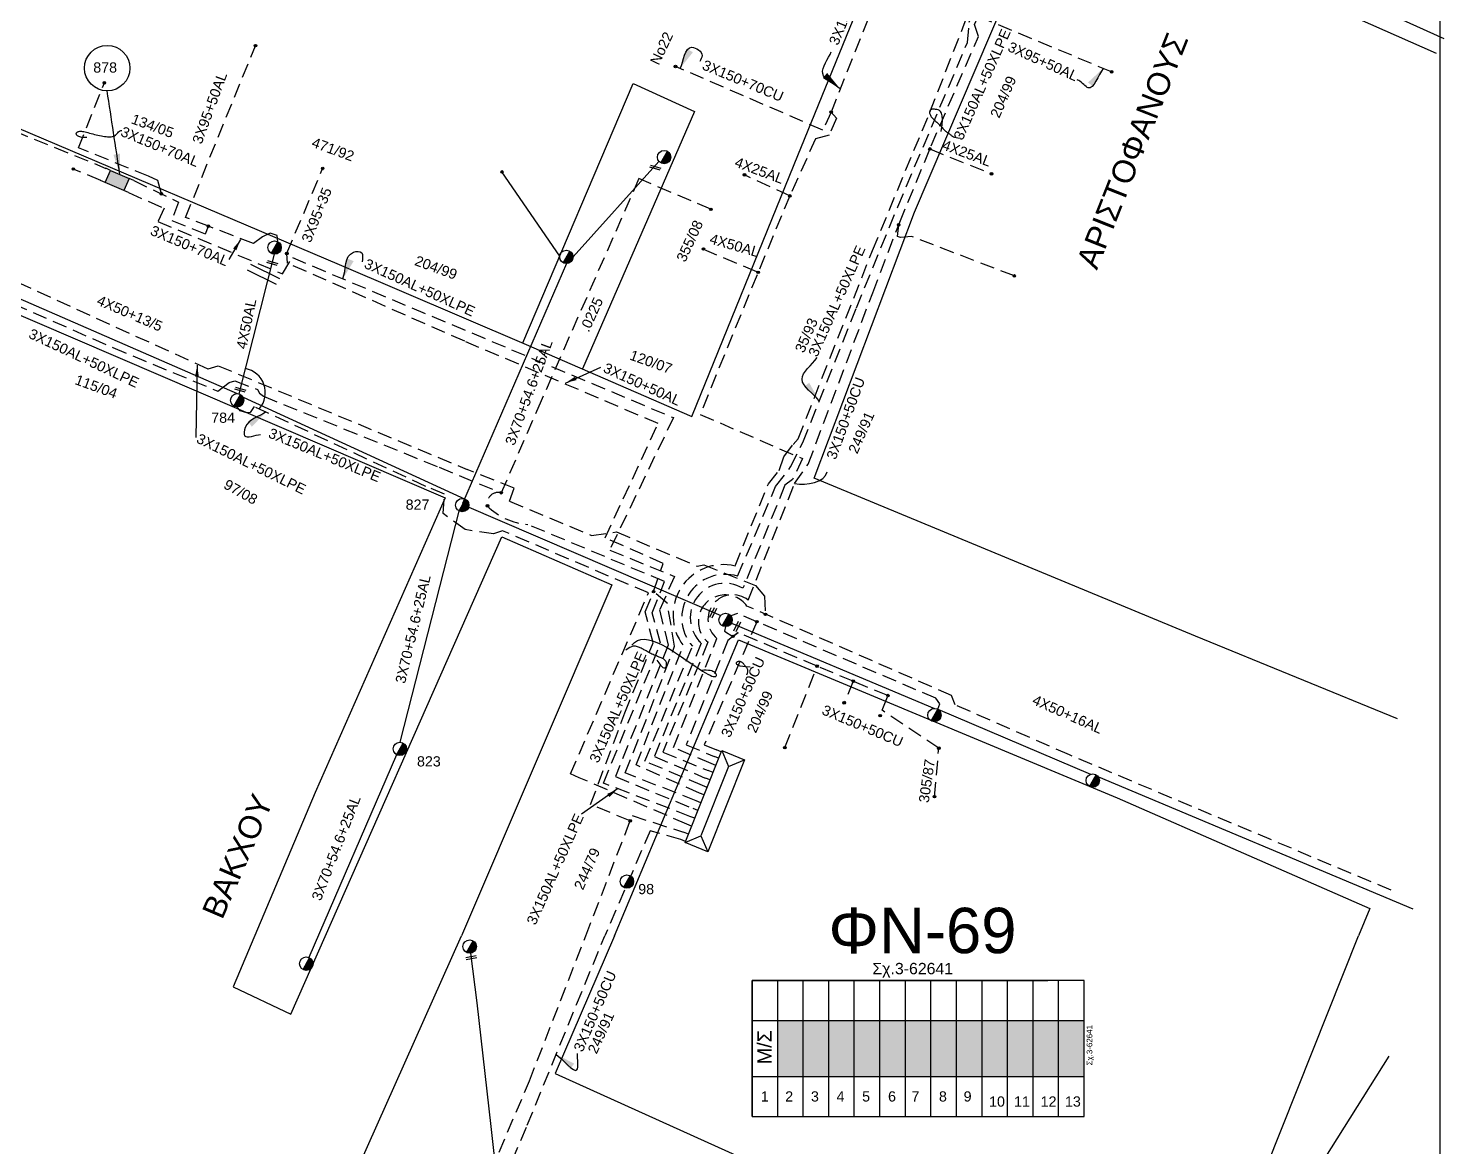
# Model space of a CAD drawing. Header units: millimetres. Extents: x 907 to 2022, y 699 to 1220.
# Drawn here: x 1777.2 to 1901.9, y 888.9 to 987.4 of the extents above; entities that cross this region are included whole.
import ezdxf
from ezdxf.enums import TextEntityAlignment as Align

# ---------------------------------------------------------------- set-up
doc = ezdxf.new("R2010")
doc.units = ezdxf.units.MM
doc.linetypes.add('DASHED', pattern=[19.05, 12.7, -6.35])
for name, color, linetype in [('Link Box 4 Διευθύνσεων', 7, 'Continuous'), ('Άγνωστα', 7, 'Continuous'), ('Ασφαλειοκιβώτια Χ.Τ 13 αναχωρήσεων', 7, 'Continuous'), ('Γέφυρες Εναέριου Δικτύου', 7, 'Continuous'), ('Γυμνά εναέρια ΧΤ (3Φ)   4x50AL', 7, 'Continuous'), ('Γυμνά εναέρια ΧΤ και ΦΟΠ (3Φ)   4x50+16AL', 7, 'Continuous'), ('Επιγραφές - Σχήματα', 7, 'Continuous'), ('Καλώδια ΧΤ   3x150+50AL', 7, 'DASHED'), ('Καλώδια ΧΤ   3x150+50CU', 7, 'DASHED'), ('Καλώδια ΧΤ   3x150+70AL', 7, 'DASHED'), ('Καλώδια ΧΤ   3x150AL+50XLPE', 7, 'DASHED'), ('Μηχανική τομή', 7, 'Continuous'), ('Στύλος ΦΜ', 7, 'Continuous'), ('Στύλος ΦΜ @ 1', 7, 'Continuous'), ('Συνδέσεις', 7, 'Continuous'), ('Συνεστραμμένα ΧΤ   3x70+54.6+25 AL', 7, 'SYN_LINE'), ('Συνεστραμμένα ΧΤ   4x120+25 AL', 7, 'SYN_LINE'), ('Τομή', 7, 'Continuous'), ('Υποσταθμός πόλεως', 7, 'Continuous'), ('Υπόβαθρο ΔΕΗ', 7, 'Continuous'), ('Υπόγεια καλώδια Παροχών ΧΤ   .0225', 7, 'DASHED'), ('Υπόγεια καλώδια Παροχών ΧΤ   4x25', 7, 'DASHED'), ('Υπόγεια καλώδια Παροχών ΧΤ   4x50AL', 7, 'DASHED')]:
    doc.layers.add(name, color=color, linetype=linetype)
doc.styles.get("Standard").update_dxf_attribs({"font": 'arial.ttf'})
doc.linetypes.add('SYN_LINE', pattern='A,0.5,-0.0001,["/\\/\\/\\/",Standard,S=0.1,R=0,X=0,Y=-0.05],-0.25', length=0.7501)
doc.dimstyles.new('ISO-25', dxfattribs={"dimtxt": 2.5, "dimasz": 2.5, "dimexe": 1.25, "dimexo": 0.625, "dimtad": 1, "dimtxsty": 'Standard', "dimcen": 2.5, "dimadec": 0, "dimazin": 0, "dimtfac": 1, "dimtmove": 0, "dimatfit": 3, "dimfxl": 1, "dimarcsym": 0})
doc.dimstyles.get("Standard").update_dxf_attribs({"dimtxt": 0.18, "dimasz": 0.18, "dimexe": 0.18, "dimexo": 0.0625, "dimgap": 0.09, "dimtad": 0, "dimtih": 1, "dimtoh": 1, "dimdec": 4, "dimzin": 0, "dimdsep": 46, "dimtxsty": 'Standard', "dimcen": 0.09, "dimadec": 0, "dimazin": 0, "dimtfac": 1, "dimtdec": 4, "dimtofl": 0, "dimtmove": 0, "dimatfit": 3, "dimfxl": 1, "dimtolj": 1, "dimtzin": 0, "dimarcsym": 0})

# ---------------------------------------------------------------- blocks, each defined once
blk = doc.blocks.new('ΥΠΑΡΧΩΝ ΤΣΙΜΕΝΤΕΝΙΟΣ ΣΤΥΛΟΣ')
at = {"layer": 'Στύλος ΦΜ'}
blk.add_hatch(color=256, dxfattribs=at).paths.add_polyline_path([(-1.29, -2.28, 0.574793), (2.62, 0, 0.268822), (1.3, 2.27)])
blk.add_line((-1.29, -2.28), (1.3, 2.27), dxfattribs=at)
blk.add_circle((0, 0), 2.62, dxfattribs=at)
at = {"layer": 'Στύλος ΦΜ', "flags": 4}
for tag, p in [('ΑΡΙΘΜΟΣ', (-4.68, 8.05)), ('ΤΥΠΟΣ', (-4.91, 3.03))]:
    blk.add_attdef(tag, p, '', height=4, dxfattribs=at)
blk = doc.blocks.new('ΜΗΧΑΝΙΚΗ ΤΟΜΗ')
at = {"layer": 'Μηχανική τομή', "ltscale": 40}
for p, q in [((-1.89, 0.78), (1.89, 0.78)), ((1.89, 0), (-1.89, 0))]:
    blk.add_line(p, q, dxfattribs=at)
blk = doc.blocks.new('LINK BOX 4 ΑΝΑΧΩΡΗΣΕΩΝ')
at = {"layer": 'Link Box 4 Διευθύνσεων', "ltscale": 40}
blk.add_hatch(color=256, dxfattribs=at).paths.add_polyline_path([(-3.54, 0), (-3.54, -4.67), (3.54, -4.67), (3.54, 0)])
for p, q in [((-3.54, 0), (-5.33, 0)), ((5.33, 0), (3.54, 0)), ((-3.54, -4.67), (-5.33, -4.67)), ((5.33, -4.67), (3.54, -4.67))]:
    blk.add_line(p, q, dxfattribs=at)
blk.add_lwpolyline([(-3.54, -4.67), (-3.54, 0), (3.54, 0), (3.54, -4.67)], close=True, dxfattribs=at)
blk = doc.blocks.new('ΥΠΟΣΤΑΘΜΟΣ ΠΟΛΕΩΣ 13 ΑΝΑΧΩΡΗΣΕΩΝ')
at = {"layer": 'Υποσταθμός πόλεως', "ltscale": 40}
for p, q in [((-11.12, -2.82), (-11.12, -4)), ((-9.53, -2.82), (-9.53, -4)), ((-7.77, -2.82), (-7.77, -4)), ((-5.99, -2.82), (-5.99, -4)), ((-4.14, -2.82), (-4.14, -4)), ((-2.3, -2.82), (-2.3, -4)), ((-0.43, -2.82), (-0.43, -4)), ((1.54, -2.82), (1.54, -4)), ((3.43, -2.82), (3.43, -4)), ((5.39, -2.82), (5.39, -4)), ((7.32, -2.82), (7.32, -4)), ((9.32, -2.82), (9.32, -4)), ((11.11, -2.82), (11.11, -4))]:
    blk.add_line(p, q, dxfattribs=at)
blk.add_lwpolyline([(-11.43, 2.82), (11.43, 2.82), (11.43, -2.82), (-11.43, -2.82)], close=True, dxfattribs=at)
for points in [[(-8.62, 0), (-11.43, 2.82)], [(-11.43, -2.82), (-8.62, 0)], [(-8.62, 0), (8.62, 0)], [(8.62, 0), (11.43, 2.82)], [(11.43, -2.82), (8.62, 0)]]:
    blk.add_lwpolyline(points, dxfattribs=at)
at = {"layer": 'Υποσταθμός πόλεως', "linetype": 'SYN_LINE', "ltscale": 40, "flags": 1}
for tag, p in [('ΜΕΤΑΣΧΗΜΑΤΙΣΜΟΣ', (12.22, 1.68)), ('ΙΣΧΥΣ', (12.2, -1.11)), ('ΑΡΙΘΜΟΣ', (12.32, -3.83))]:
    blk.add_attdef(tag, p, '', height=1.8, dxfattribs=at)
blk = doc.blocks.new('_ΣΥΝΔΕΣΗ')
at = {"layer": 'Συνδέσεις', "linetype": 'SYN_LINE', "ltscale": 40}
blk.add_hatch(color=256, dxfattribs=at).paths.add_polyline_path([(0.5, -0.01, 1), (-0.5, -0.01, 1)])
at = {"layer": 'Συνδέσεις'}
blk.add_circle((0, -0.01), 0.5, dxfattribs=at)
blk = doc.blocks.new('ΑΣΦΑΛΕΙΟΚΙΒΩΤΙΟ ΥΠΟΣΤΑΘΜΟΥ 13 ΑΝΑΧΩΡΗΣΕΩΝ')
at = {"layer": 'Ασφαλειοκιβώτια Χ.Τ 13 αναχωρήσεων', "ltscale": 40}
for p, q in [((-23.86, 58.34), (23.96, 58.34)), ((-9.78, 58.34), (-9.78, -58.66)), ((9.87, 58.34), (9.87, -58.66)), ((23.96, 58.34), (23.96, -45.89)), ((-23.86, 49.34), (23.96, 49.34)), ((-23.86, 40.34), (23.96, 40.34)), ((-23.86, 31.34), (23.96, 31.34)), ((-23.86, 22.34), (23.96, 22.34)), ((-23.86, 13.34), (23.96, 13.34)), ((-23.86, 4.34), (23.96, 4.34)), ((-23.86, -4.66), (23.96, -4.66)), ((-23.86, -13.66), (23.96, -13.66)), ((-23.86, -22.66), (23.96, -22.66)), ((-23.86, -31.66), (23.96, -31.66)), ((-23.86, -40.66), (23.96, -40.66)), ((-23.86, -49.66), (23.96, -49.66))]:
    blk.add_line(p, q, dxfattribs=at)
at = {"layer": 'Ασφαλειοκιβώτια Χ.Τ 13 αναχωρήσεων'}
blk.add_lwpolyline([(-23.86, -58.66), (23.96, -58.66), (23.96, 58.34), (-23.86, 58.34)], close=True, dxfattribs=at)
for s, p in [('1', (-18.64, 55.26)), ('2', (-18.64, 46.69)), ('3', (-18.64, 37.62)), ('4', (-18.64, 28.59)), ('5', (-18.64, 19.58)), ('6', (-18.64, 10.45)), ('7', (-18.64, 2.2)), ('8', (-18.64, -7.48)), ('9', (-18.64, -16.18)), ('10', (-20.44, -25.14)), ('11', (-20.44, -33.94)), ('12', (-20.44, -43.31)), ('13', (-20.44, -51.88))]:
    blk.add_text(s, height=3.6, rotation=270, dxfattribs=at).set_placement(p)
at = {"layer": 'Ασφαλειοκιβώτια Χ.Τ 13 αναχωρήσεων', "ltscale": 40}
for tag, height, p in [('ΟΝΟΜΑ', 5, (1.15, 62.43)), ('ΚΕΙΜΕΝΟ 1', 2, (17.15, 53.4)), ('ΚΕΙΜΕΝΟ 2', 2, (17.15, 44.69)), ('ΚΕΙΜΕΝΟ 3', 2, (16.99, 35.93)), ('ΚΕΙΜΕΝΟ 4', 2, (16.99, 26.95)), ('ΚΕΙΜΕΝΟ 5', 2, (16.99, 18.11)), ('ΚΕΙΜΕΝΟ 6', 2, (16.99, 9.19)), ('ΚΕΙΜΕΝΟ 7', 2, (16.99, 0.11)), ('ΚΕΙΜΕΝΟ 8', 2, (16.99, -8.61)), ('ΚΕΙΜΕΝΟ 9', 2, (16.99, -17.74)), ('ΚΕΙΜΕΝΟ 10', 2, (16.99, -26.96)), ('ΚΕΙΜΕΝΟ 11', 2, (16.99, -36.04)), ('ΚΕΙΜΕΝΟ 12', 2, (16.99, -44.96)), ('ΚΕΙΜΕΝΟ 13', 2, (16.99, -54.16)), ('ΣΧ', 2, (1.2, -60.52))]:
    blk.add_attdef(tag, text='', height=height, dxfattribs=at).set_placement(p, align=Align.MIDDLE_CENTER)
blk = doc.blocks.new('ΤΟΜΗ')
at = {"layer": 'Τομή', "ltscale": 40}
for p, q in [((-5.68, 0), (5.68, 0)), ((5.68, -2.33), (-5.68, -2.33))]:
    blk.add_line(p, q, dxfattribs=at)

msp = doc.modelspace()

# ---------------------------------------------------------------- hatches: boundary and pattern name
at = {"layer": 'Ασφαλειοκιβώτια Χ.Τ 13 αναχωρήσεων'}
for color, points in [(6, [(1843.258, 895.091), (1845.508, 895.091), (1845.508, 900.005), (1843.258, 900.005)]), (1, [(1845.508, 895.091), (1847.758, 895.091), (1847.758, 900.005), (1845.508, 900.005)]), (85, [(1847.758, 895.091), (1850.008, 895.091), (1850.008, 900.005), (1847.758, 900.005)]), (5, [(1850.008, 895.091), (1852.258, 895.091), (1852.258, 900.005), (1850.008, 900.005)]), (30, [(1852.258, 895.091), (1854.508, 895.091), (1854.508, 900.005), (1852.258, 900.005)]), (2, [(1854.508, 895.091), (1856.758, 895.091), (1856.758, 900.005), (1854.508, 900.005)]), (27, [(1856.758, 895.091), (1859.008, 895.091), (1859.008, 900.005), (1856.758, 900.005)]), (133, [(1859.008, 895.091), (1861.258, 895.091), (1861.258, 900.005), (1859.008, 900.005)]), (151, [(1861.258, 895.091), (1863.508, 895.091), (1863.508, 900.005), (1861.258, 900.005)]), (62, [(1863.508, 895.091), (1865.758, 895.091), (1865.758, 900.005), (1863.508, 900.005)]), (173, [(1865.758, 895.091), (1868.008, 895.091), (1868.008, 900.005), (1865.758, 900.005)]), (154, [(1867.975, 895.098), (1870.225, 895.098), (1870.225, 900.012), (1867.975, 900.012)])]:
    msp.add_hatch(color=color, dxfattribs=at).paths.add_polyline_path(points)

# ---------------------------------------------------------------- linework, layer by layer
at = {"layer": 'Άγνωστα', "color": 85, "linetype": 'DASHED', "ltscale": 0.1}
for points in [[(1793.212, 969.966), (1791.096, 970.783), (1797.256, 985.91)], [(1800.023, 967.595), (1800.021, 967.624), (1803.175, 975.094)], [(1807.745, 859.907), (1807.355, 860.594), (1812.575, 872.789), (1818.727, 888.424), (1821.391, 894.69), (1824.135, 901.762), (1826.352, 907.474), (1830.444, 918.069), (1834.974, 916.605)]]:
    msp.add_lwpolyline(points, dxfattribs=at)
at = {"layer": 'Άγνωστα', "color": 27, "linetype": 'DASHED', "ltscale": 0.1}
msp.add_lwpolyline([(1847.968, 980.062), (1847.229, 978.478), (1834.26, 984.08)], dxfattribs=at)
at = {"layer": 'Άγνωστα', "color": 6, "linetype": 'DASHED', "ltscale": 0.1}
msp.add_lwpolyline([(1864.105, 965.621), (1855.04, 969.109), (1854.079, 969.021), (1853.817, 969.109), (1853.918, 970.122)], dxfattribs=at)
at = {"layer": 'Άγνωστα', "color": 154}
for points in [[(1770.789, 966.108), (1795.645, 955.255)], [(1796.171, 954.93), (1815.74, 945.956)]]:
    msp.add_lwpolyline(points, dxfattribs=at)
at = {"layer": 'Γέφυρες Εναέριου Δικτύου'}
for points in [[(1857.656, 978.34), (1857.738, 978.93), (1857.764, 979.382), (1857.744, 979.717), (1857.687, 979.953), (1857.602, 980.109), (1857.498, 980.202), (1857.387, 980.253), (1857.276, 980.28), (1857.174, 980.299), (1857.082, 980.312), (1856.999, 980.319), (1856.926, 980.32), (1856.862, 980.314), (1856.806, 980.302), (1856.759, 980.282), (1856.72, 980.255), (1856.688, 980.221), (1856.664, 980.18), (1856.648, 980.133), (1856.64, 980.081), (1856.639, 980.025), (1856.645, 979.966), (1856.66, 979.904), (1856.682, 979.841), (1856.712, 979.777), (1856.748, 979.713), (1856.791, 979.649), (1856.839, 979.585), (1856.892, 979.522), (1856.949, 979.459), (1857.009, 979.398), (1857.072, 979.338), (1857.136, 979.28), (1857.202, 979.224), (1857.268, 979.168), (1857.334, 979.112), (1857.4, 979.055), (1857.464, 978.999), (1857.527, 978.94), (1857.587, 978.88), (1857.645, 978.818), (1857.7, 978.754), (1857.754, 978.69), (1857.807, 978.626), (1857.86, 978.563), (1857.914, 978.502), (1857.97, 978.444), (1858.027, 978.39), (1858.087, 978.341), (1858.149, 978.295), (1858.213, 978.252), (1858.275, 978.212), (1858.337, 978.172), (1858.397, 978.134), (1858.453, 978.095), (1858.505, 978.054), (1858.553, 978.012), (1858.603, 977.97), (1858.662, 977.928), (1858.738, 977.887), (1858.838, 977.851), (1858.969, 977.819), (1859.138, 977.793), (1859.353, 977.775)], [(1782.413, 977.821), (1782.245, 977.816), (1782.1, 977.819), (1781.974, 977.831), (1781.867, 977.85), (1781.777, 977.874), (1781.702, 977.902), (1781.639, 977.933), (1781.589, 977.966), (1781.548, 978), (1781.516, 978.033), (1781.494, 978.067), (1781.48, 978.101), (1781.474, 978.135), (1781.477, 978.168), (1781.487, 978.201), (1781.504, 978.233), (1781.529, 978.264), (1781.561, 978.293), (1781.601, 978.319), (1781.65, 978.342), (1781.707, 978.359), (1781.773, 978.371), (1781.849, 978.376), (1781.935, 978.373), (1782.032, 978.362), (1782.138, 978.343), (1782.253, 978.318), (1782.376, 978.288), (1782.505, 978.254), (1782.641, 978.217), (1782.783, 978.178), (1782.928, 978.139), (1783.077, 978.101), (1783.228, 978.064), (1783.38, 978.03), (1783.531, 977.997), (1783.68, 977.967), (1783.825, 977.941), (1783.966, 977.919), (1784.099, 977.901), (1784.225, 977.887), (1784.344, 977.88), (1784.455, 977.88), (1784.56, 977.888), (1784.658, 977.906), (1784.75, 977.934), (1784.836, 977.974), (1784.917, 978.027), (1784.992, 978.093), (1785.064, 978.166), (1785.133, 978.242), (1785.201, 978.314), (1785.268, 978.375), (1785.335, 978.421), (1785.404, 978.444), (1785.476, 978.439)], [(1832.605, 931.771), (1832.786, 931.523), (1832.935, 931.34), (1833.057, 931.213), (1833.154, 931.134), (1833.231, 931.094), (1833.291, 931.087), (1833.339, 931.103), (1833.378, 931.134), (1833.41, 931.174), (1833.437, 931.22), (1833.458, 931.271), (1833.472, 931.327), (1833.479, 931.385), (1833.478, 931.444), (1833.47, 931.504), (1833.453, 931.564), (1833.428, 931.622), (1833.394, 931.678), (1833.353, 931.731), (1833.305, 931.782), (1833.251, 931.83), (1833.191, 931.874), (1833.126, 931.916), (1833.057, 931.953), (1832.985, 931.986), (1832.909, 932.017), (1832.83, 932.046), (1832.747, 932.074), (1832.66, 932.104), (1832.57, 932.135), (1832.476, 932.17), (1832.379, 932.21), (1832.279, 932.255), (1832.176, 932.305), (1832.072, 932.358), (1831.967, 932.414), (1831.864, 932.471), (1831.762, 932.528), (1831.663, 932.583), (1831.569, 932.637), (1831.48, 932.687), (1831.395, 932.733), (1831.313, 932.777), (1831.232, 932.818), (1831.153, 932.855), (1831.074, 932.89), (1830.993, 932.923), (1830.91, 932.954), (1830.823, 932.981), (1830.73, 933.001), (1830.628, 933.007), (1830.514, 932.994), (1830.387, 932.956), (1830.242, 932.888), (1830.078, 932.783), (1829.892, 932.637)], [(1830.42, 933.088), (1830.659, 933.33), (1830.924, 933.494), (1831.215, 933.586), (1831.53, 933.61), (1831.868, 933.573), (1832.231, 933.479), (1832.616, 933.333), (1833.023, 933.142), (1833.45, 932.91), (1833.891, 932.648), (1834.336, 932.365), (1834.778, 932.072), (1835.208, 931.778), (1835.617, 931.495), (1835.998, 931.232), (1836.342, 930.999), (1836.642, 930.805), (1836.901, 930.648), (1837.12, 930.526), (1837.304, 930.435), (1837.456, 930.372), (1837.578, 930.334), (1837.675, 930.318), (1837.748, 930.322), (1837.802, 930.341), (1837.838, 930.373), (1837.856, 930.416), (1837.857, 930.467), (1837.842, 930.522), (1837.812, 930.58), (1837.768, 930.638), (1837.711, 930.692), (1837.64, 930.74), (1837.554, 930.783), (1837.447, 930.818), (1837.317, 930.845), (1837.16, 930.865), (1836.972, 930.875), (1836.748, 930.876), (1836.486, 930.867)]]:
    msp.add_lwpolyline(points, dxfattribs=at)
at = {"layer": 'Γυμνά εναέρια ΧΤ (3Φ)   4x50AL', "color": 154, "ltscale": 0.1}
msp.add_lwpolyline([(1795.832, 955.224), (1798.944, 967.536)], dxfattribs=at)
at = {"layer": 'Γυμνά εναέρια ΧΤ και ΦΟΠ (3Φ)   4x50+16AL', "color": 30, "ltscale": 0.1}
msp.add_lwpolyline([(1815.641, 945.419), (1838.241, 935.712)], dxfattribs=at)
at = {"layer": 'Γυμνά εναέρια ΧΤ και ΦΟΠ (3Φ)   4x50+16AL', "color": 62, "ltscale": 0.1}
for points in [[(1839.19, 935.029), (1857.069, 927.518)], [(1857.362, 927.44), (1870.8, 921.708)], [(1871.509, 921.477), (1899.22, 909.857)]]:
    msp.add_lwpolyline(points, dxfattribs=at)
at = {"layer": 'Επιγραφές - Σχήματα'}
msp.add_lwpolyline([(918.43, 1208.801), (1901.6, 1208.801), (1901.6, 707.265), (918.43, 707.265)], close=True, dxfattribs=at)
at = {"layer": 'Επιγραφές - Σχήματα', "color": 151, "linetype": 'DASHED', "ltscale": 0.1}
msp.add_lwpolyline([(1872.675, 983.607), (1861.567, 988.208), (1862.73, 990.828), (1863.554, 993.095), (1865.315, 997.38), (1867.024, 1001.45), (1867.042, 1001.82)], dxfattribs=at)
at = {"layer": 'Επιγραφές - Σχήματα'}
for points in [[(1844.746, 947.32), (1845.168, 947.278), (1845.614, 947.278), (1846.064, 947.324), (1846.498, 947.419), (1846.892, 947.565), (1847.227, 947.768), (1847.48, 948.03), (1847.631, 948.354)], [(1840.839, 931.162), (1840.468, 931.18), (1840.181, 931.209), (1839.967, 931.247), (1839.815, 931.293), (1839.715, 931.342), (1839.656, 931.393), (1839.628, 931.444), (1839.622, 931.491), (1839.627, 931.533), (1839.641, 931.57), (1839.663, 931.602), (1839.691, 931.628), (1839.725, 931.649), (1839.762, 931.664), (1839.802, 931.674), (1839.844, 931.679), (1839.885, 931.679), (1839.927, 931.673), (1839.968, 931.663), (1840.009, 931.647), (1840.049, 931.627), (1840.089, 931.601), (1840.129, 931.571), (1840.167, 931.536), (1840.205, 931.496), (1840.242, 931.452), (1840.279, 931.405), (1840.316, 931.356), (1840.353, 931.306), (1840.391, 931.255), (1840.429, 931.205), (1840.469, 931.156), (1840.509, 931.109), (1840.547, 931.059), (1840.579, 931.002), (1840.602, 930.933), (1840.612, 930.846), (1840.605, 930.739), (1840.578, 930.604), (1840.526, 930.439)]]:
    msp.add_lwpolyline(points, dxfattribs=at)
at = {"layer": 'Επιγραφές - Σχήματα', "linetype": 'Continuous'}
msp.add_circle((1784.196, 983.933), 2, dxfattribs=at)
msp.add_arc((1795.967, 955.343), 2.161, 319.83937, 79.11162, dxfattribs=at)
at = {"layer": 'Καλώδια ΧΤ   3x150+50AL', "color": 173, "ltscale": 0.1}
for points in [[(1740.847, 996.203), (1739.782, 993.72), (1760.14, 984.888), (1784.088, 975.105)], [(1783.621, 974.036), (1781.212, 975.042)]]:
    msp.add_lwpolyline(points, dxfattribs=at)
at = {"layer": 'Καλώδια ΧΤ   3x150+50AL', "color": 2, "ltscale": 0.1}
for points in [[(1744.351, 956.167), (1751.457, 952.08), (1762.087, 971.007), (1772.833, 966.648), (1793.077, 957.428), (1793.981, 957.71), (1815.901, 948.571)], [(1819.641, 945.775), (1820.039, 946.918), (1815.901, 948.571)], [(1819.641, 945.775), (1826.866, 942.745), (1829.055, 943.064), (1836.174, 940.047), (1836.739, 940.178), (1841.301, 938.355), (1842.083, 937.394), (1842.174, 935.8)]]:
    msp.add_lwpolyline(points, dxfattribs=at)
at = {"layer": 'Καλώδια ΧΤ   3x150+50AL', "color": 85, "ltscale": 0.1}
msp.add_lwpolyline([(1836.079, 919.364), (1829.83, 921.839), (1832.614, 928.908), (1834.18, 932.987), (1833.537, 936.788), (1832.326, 937.808), (1833.164, 940.299), (1828.063, 942.537), (1832.721, 952.621), (1815.69, 959.863), (1800.086, 966.742), (1800.023, 967.595)], dxfattribs=at)
at = {"layer": 'Καλώδια ΧΤ   3x150+50CU', "color": 6, "ltscale": 0.1}
for points in [[(1840.652, 937.059), (1844.746, 947.32), (1845.953, 949.051), (1851.626, 964.135), (1854.005, 970.348), (1856.779, 977.084), (1860.939, 986.724), (1860.61, 987.779), (1864.44, 996.692), (1866.219, 1001.407), (1865.34, 1002.331), (1865.079, 1003.014), (1865.525, 1003.902), (1855.907, 1008.631)], [(1837.399, 922.663), (1834.093, 924.071), (1837.902, 933.68)]]:
    msp.add_lwpolyline(points, dxfattribs=at)
at = {"layer": 'Καλώδια ΧΤ   3x150+50CU', "color": 62, "ltscale": 0.1}
for points in [[(1841.426, 935.153), (1836.789, 924.31), (1837.876, 923.853)], [(1857.362, 927.44), (1857.534, 927.912), (1857.194, 928.41), (1839.725, 935.881), (1839.139, 935.669)]]:
    msp.add_lwpolyline(points, dxfattribs=at)
at = {"layer": 'Καλώδια ΧΤ   3x150+50CU', "color": 30, "ltscale": 0.1}
for points in [[(1839.318, 933.863), (1839.764, 934.206), (1838.872, 933.513), (1835.201, 924.312), (1837.65, 923.29)], [(1838.672, 934.722), (1838.578, 934.313), (1839.318, 933.86)], [(1857.07, 919.739), (1857.45, 924.009), (1852.473, 927.351), (1852.974, 928.647), (1849.917, 929.905), (1846.729, 931.241), (1839.764, 934.206)], [(1843.89, 924.058), (1846.729, 931.241)], [(1849.92, 929.914), (1849.118, 927.998)]]:
    msp.add_lwpolyline(points, dxfattribs=at)
at = {"layer": 'Καλώδια ΧΤ   3x150+50CU', "color": 1, "ltscale": 0.1}
for points in [[(1834.72, 915.971), (1832.029, 916.742), (1828.036, 907.474)], [(1819.145, 885.943), (1821.199, 890.794), (1825.542, 901.433), (1828.036, 907.474)]]:
    msp.add_lwpolyline(points, dxfattribs=at)
at = {"layer": 'Καλώδια ΧΤ   3x150+50CU', "color": 6, "ltscale": 0.1}
msp.add_arc((1839.295, 935.354), 2.178, 51.4903, 230.22388, dxfattribs=at)
at = {"layer": 'Καλώδια ΧΤ   3x150+70AL', "color": 27, "ltscale": 0.1}
msp.add_lwpolyline([(1858.67, 1005.859), (1858.753, 1005.07), (1857.956, 1004.655), (1856.843, 1002.461), (1847.968, 980.062)], dxfattribs=at)
at = {"layer": 'Καλώδια ΧΤ   3x150+70AL', "color": 85, "ltscale": 0.1}
for points in [[(1788.967, 972.859), (1788.671, 974.026), (1787.847, 974.409), (1781.676, 976.915), (1783.945, 982.638)], [(1786.53, 974.04), (1790.463, 972.134), (1789.878, 970.505), (1792.846, 969.336), (1793.107, 970.006)], [(1799.237, 968.636), (1799.167, 969.19), (1798.553, 969.403), (1797.886, 969.083), (1797.085, 968.47), (1793.108, 970.009)]]:
    msp.add_lwpolyline(points, dxfattribs=at)
at = {"layer": 'Καλώδια ΧΤ   3x150AL+50XLPE', "color": 133, "ltscale": 0.1}
for points in [[(1839.732, 939.166), (1843.075, 947.058), (1844.4, 948.798), (1845.46, 950.954), (1850.196, 962.811), (1853.835, 971.717), (1859.975, 986.193), (1860.13, 987.982), (1863.578, 996.582), (1865.358, 1000.978)], [(1836.623, 920.724), (1831.57, 922.864), (1835.745, 933)]]:
    msp.add_lwpolyline(points, dxfattribs=at)
at = {"layer": 'Καλώδια ΧΤ   3x150AL+50XLPE', "color": 151, "ltscale": 0.1}
for points in [[(1839.501, 940.065), (1842.441, 947.306), (1843.389, 948.479), (1843.795, 949.697), (1844.608, 950.78), (1845.06, 951.276), (1851.613, 967.865), (1856.674, 980.069), (1861.104, 991.46), (1862.73, 990.828)], [(1836.358, 920.061), (1830.783, 922.532), (1834.94, 933.059)]]:
    msp.add_lwpolyline(points, dxfattribs=at)
at = {"layer": 'Καλώδια ΧΤ   3x150AL+50XLPE', "color": 27, "ltscale": 0.1}
for points in [[(1847.968, 980.062), (1848.427, 979.54), (1847.793, 978.027), (1846.596, 977.71), (1844.327, 972.669), (1841.443, 965.722), (1836.431, 953.423), (1845.455, 949.527), (1844.56, 947.675), (1843.891, 947.174), (1840.19, 938.098)], [(1836.526, 933.277), (1832.396, 923.289), (1836.885, 921.378)]]:
    msp.add_lwpolyline(points, dxfattribs=at)
at = {"layer": 'Καλώδια ΧΤ   3x150AL+50XLPE', "color": 5, "ltscale": 0.1}
for points in [[(1837.376, 971.494), (1831.038, 974.198), (1822.426, 954.628), (1818.906, 946.52), (1818.879, 946.514)], [(1770.741, 965.877), (1771.005, 965.268), (1771.57, 964.921), (1772.439, 964.704), (1784.699, 959.314), (1793.938, 955.472), (1794.943, 956.232), (1795.442, 956.368), (1797.44, 955.624), (1797.622, 955.289), (1797.957, 955.016), (1813.441, 948.769), (1818.885, 946.512)], [(1835.533, 918), (1827.907, 920.935), (1832.938, 933.254), (1832.197, 935.93), (1833.292, 938.695), (1821.243, 943.722)]]:
    msp.add_lwpolyline(points, dxfattribs=at)
at = {"layer": 'Καλώδια ΧΤ   3x150AL+50XLPE', "color": 173, "ltscale": 0.1}
msp.add_lwpolyline([(1786.063, 972.971), (1789.209, 971.591), (1788.67, 970.416), (1799.627, 965.82), (1800.505, 967.24), (1834.071, 953.137), (1828.463, 941.46), (1834.158, 939.152), (1832.855, 936.188), (1833.603, 933.096), (1828.976, 921.503), (1835.81, 918.694)], dxfattribs=at)
at = {"layer": 'Καλώδια ΧΤ   3x150AL+50XLPE', "color": 154, "ltscale": 0.1}
for points in [[(1819.007, 943.17), (1818.234, 942.888), (1815.722, 943.271), (1813.777, 944.684), (1813.901, 946.409), (1812.253, 947.078), (1797.139, 954.114), (1796.795, 953.599), (1796.486, 953.565), (1795.902, 953.737), (1795.645, 954.077)], [(1831.874, 937.689), (1819.007, 943.17)], [(1835.258, 917.315), (1825.783, 921.41), (1825.011, 921.744), (1831.874, 937.689)]]:
    msp.add_lwpolyline(points, dxfattribs=at)
at = {"layer": 'Καλώδια ΧΤ   3x150AL+50XLPE', "color": 85, "ltscale": 0.1}
msp.add_lwpolyline([(1830.271, 917.601), (1826.78, 919.063), (1829.799, 927.132), (1832.277, 933.284), (1831.597, 936.022), (1832.326, 937.808)], dxfattribs=at)
at = {"layer": 'Καλώδια ΧΤ   3x150AL+50XLPE', "color": 2, "ltscale": 0.1}
for points in [[(1897.288, 911.497), (1868.953, 923.416), (1858.878, 927.832), (1858.583, 928.652), (1840.55, 936.53)], [(1837.12, 933.343), (1833.142, 923.659), (1837.147, 922.032)]]:
    msp.add_lwpolyline(points, dxfattribs=at)
at = {"layer": 'Καλώδια ΧΤ   3x150AL+50XLPE', "color": 5, "ltscale": 0.1}
for centre, radius, start, end in [((1818.635, 945.586), 0.96, 75.23942, 193.54997), ((1821.664, 949.347), 5.641, 224.98906, 265.71576)]:
    msp.add_arc(centre, radius, start, end, dxfattribs=at)
at = {"layer": 'Καλώδια ΧΤ   3x150AL+50XLPE', "color": 151, "ltscale": 0.1}
msp.add_arc((1838.483, 935.74), 4.443, 76.75432, 217.11727, dxfattribs=at)
at = {"layer": 'Καλώδια ΧΤ   3x150AL+50XLPE', "color": 133, "ltscale": 0.1}
msp.add_arc((1838.629, 935.507), 3.821, 73.21983, 220.99988, dxfattribs=at)
at = {"layer": 'Καλώδια ΧΤ   3x150AL+50XLPE', "color": 27, "ltscale": 0.1}
msp.add_arc((1838.605, 935.5), 3.044, 58.60546, 226.91915, dxfattribs=at)
at = {"layer": 'Καλώδια ΧΤ   3x150AL+50XLPE', "color": 2, "ltscale": 0.1}
msp.add_arc((1838.631, 935.156), 2.36, 35.60481, 230.20263, dxfattribs=at)
at = {"layer": 'Συνεστραμμένα ΧΤ   3x70+54.6+25 AL', "color": 2, "ltscale": 10}
msp.add_lwpolyline([(1867.312, 1002.203), (1901.926, 986.556)], dxfattribs=at)
at = {"layer": 'Συνεστραμμένα ΧΤ   3x70+54.6+25 AL', "color": 30, "ltscale": 10}
for points in [[(1832.801, 975.716), (1825.235, 967.304)], [(1824.059, 967.358), (1818.973, 974.785)], [(1824.646, 966.715), (1815.504, 945.566), (1815.504, 945.566), (1815.504, 945.566), (1815.504, 945.566)], [(1815.215, 945.025), (1815.215, 945.025), (1809.977, 924.535)], [(1809.686, 923.434), (1801.972, 905.563)]]:
    msp.add_lwpolyline(points, dxfattribs=at)
at = {"layer": 'Συνεστραμμένα ΧΤ   3x70+54.6+25 AL', "color": 1, "ltscale": 10}
msp.add_lwpolyline([(1816.205, 905.952), (1816.766, 901.587), (1817.989, 890.663), (1818.509, 885.911)], dxfattribs=at)
at = {"layer": 'Συνεστραμμένα ΧΤ   4x120+25 AL', "color": 133, "ltscale": 10}
msp.add_lwpolyline([(1897.091, 896.883), (1882.987, 874.454)], dxfattribs=at)
at = {"layer": 'Υπόβαθρο ΔΕΗ'}
for points in [[(1754.738, 1011.569), (1748.785, 997.161), (1746.564, 991.52), (1775.057, 979.211), (1804.632, 966.627), (1820.901, 959.677), (1835.689, 953.247), (1844.713, 975.446), (1856.971, 1005.568), (1844.599, 1011.569)], [(1897.855, 926.589), (1880.06, 933.88), (1846.483, 947.813), (1855.32, 971.235), (1863.401, 990.24), (1867.544, 1000.16), (1901.267, 985.252)], [(1820.807, 959.718), (1830.541, 982.585), (1835.926, 980.109), (1826.064, 957.432)], [(1734.882, 907.474), (1770.68, 964.651), (1813.969, 946.072), (1802.509, 920.096), (1795.301, 902.97)], [(1800.379, 900.57), (1818.954, 942.633), (1828.653, 938.416), (1815.414, 907.474)], [(1828.889, 907.474), (1839.814, 933.573), (1873.152, 919.639), (1895.42, 909.88), (1894.408, 907.474)], [(1795.301, 902.97), (1800.379, 900.57)]]:
    msp.add_lwpolyline(points, dxfattribs=at)
at = {"layer": 'Υπόβαθρο ΔΕΗ', "ltscale": 0.1}
for points in [[(1734.882, 907.474), (1730.281, 899.884), (1797.14, 866.52), (1815.414, 907.474)], [(1828.894, 907.487), (1823.661, 895.355), (1879.532, 870.083), (1894.408, 907.474)]]:
    msp.add_lwpolyline(points, dxfattribs=at)
at = {"layer": 'Υπόγεια καλώδια Παροχών ΧΤ   4x25', "color": 6, "ltscale": 0.1}
msp.add_lwpolyline([(1856.667, 976.811), (1862.087, 974.622)], dxfattribs=at)
at = {"layer": 'Υπόγεια καλώδια Παροχών ΧΤ   4x25', "color": 27, "ltscale": 0.1}
msp.add_lwpolyline([(1844.327, 972.669), (1840.332, 974.533)], dxfattribs=at)
at = {"layer": 'Υπόγεια καλώδια Παροχών ΧΤ   4x50AL', "color": 27, "ltscale": 0.1}
msp.add_lwpolyline([(1836.713, 967.991), (1841.535, 965.942)], dxfattribs=at)

# ---------------------------------------------------------------- block references
at = {"layer": 'Link Box 4 Διευθύνσεων', "xscale": 0.2499999999999876, "yscale": 0.2499999999999876, "zscale": 0.2499999999999876, "rotation": 336.4319096520719}
msp.add_blockref('LINK BOX 4 ΑΝΑΧΩΡΗΣΕΩΝ', (1785.309, 974.573), dxfattribs=at)
at = {"layer": 'Ασφαλειοκιβώτια Χ.Τ 13 αναχωρήσεων'}
ref = msp.add_blockref('ΑΣΦΑΛΕΙΟΚΙΒΩΤΙΟ ΥΠΟΣΤΑΘΜΟΥ 13 ΑΝΑΧΩΡΗΣΕΩΝ', (1855.593, 897.537), dxfattribs=dict(at, xscale=0.25, yscale=0.25, zscale=0.25, rotation=90))
ref.add_attrib('ΣΧ', 'Σχ.3-62641', dxfattribs={"ltscale": 40, "height": 0.5, "rotation": 90}).set_placement((1870.723, 897.837), align=Align.MIDDLE_CENTER)
at = {"layer": 'Μηχανική τομή'}
for p, xscale, yscale, zscale, rotation in [((1832.454, 975.067), 0.2499999999999914, 0.2499999999999914, 0.2499999999999914, 344.0927430897682), ((1798.725, 966.668), 0.2499999999999914, 0.2499999999999914, 0.2499999999999914, 344.0927430897682), ((1795.904, 955.508), 0.2499999999999914, 0.2499999999999914, 0.2499999999999914, 344.0927430897682), ((1837.674, 935.899), 0.2499999999999914, 0.2499999999999914, 0.2499999999999914, 63.99769562223919), ((1839.765, 934.68), 0.2499999999999914, 0.2499999999999914, 0.2499999999999914, 63.99769562223919), ((1816.246, 905.647), 0.2499999999999992, 0.2499999999999992, 0.2499999999999992, 190.3270858887694)]:
    msp.add_blockref('ΜΗΧΑΝΙΚΗ ΤΟΜΗ', p, dxfattribs=dict(at, xscale=xscale, yscale=yscale, zscale=zscale, rotation=rotation))
at = {"layer": 'Στύλος ΦΜ @ 1', "ltscale": 40, "xscale": 0.2249999999999091, "yscale": 0.2249999999999091, "zscale": 0.2249999999999091}
for p in [(1833.253, 976.094), (1798.944, 968.125), (1824.646, 967.304), (1838.672, 935.31), (1857.069, 926.929), (1871.013, 921.159), (1816.127, 906.536), (1801.736, 905.024)]:
    msp.add_blockref('ΥΠΑΡΧΩΝ ΤΣΙΜΕΝΤΕΝΙΟΣ ΣΤΥΛΟΣ', p, dxfattribs=at)
at = {"layer": 'Στύλος ΦΜ @ 1', "ltscale": 40}
ref = msp.add_blockref('ΥΠΑΡΧΩΝ ΤΣΙΜΕΝΤΕΝΙΟΣ ΣΤΥΛΟΣ', (1795.645, 954.666), dxfattribs=dict(at, xscale=0.2249999999999091, yscale=0.2249999999999091, zscale=0.2249999999999091))
ref.add_attrib('ΤΥΠΟΣ', '784', (1793.359, 952.682), dxfattribs={"layer": 'Στύλος ΦΜ', "height": 0.9, "flags": 4})
ref = msp.add_blockref('ΥΠΑΡΧΩΝ ΤΣΙΜΕΝΤΕΝΙΟΣ ΣΤΥΛΟΣ', (1815.477, 945.431), dxfattribs=dict(at, xscale=0.2249999999999091, yscale=0.2249999999999091, zscale=0.2249999999999091))
ref.add_attrib('ΤΥΠΟΣ', '827', (1810.486, 945.025), dxfattribs={"layer": 'Στύλος ΦΜ', "height": 0.9, "flags": 4})
ref = msp.add_blockref('ΥΠΑΡΧΩΝ ΤΣΙΜΕΝΤΕΝΙΟΣ ΣΤΥΛΟΣ', (1809.977, 923.946), dxfattribs=dict(at, xscale=0.2249999999999091, yscale=0.2249999999999091, zscale=0.2249999999999091))
ref.add_attrib('ΤΥΠΟΣ', '823', (1811.483, 922.401), dxfattribs={"layer": 'Στύλος ΦΜ', "height": 0.9, "flags": 4})
ref = msp.add_blockref('ΥΠΑΡΧΩΝ ΤΣΙΜΕΝΤΕΝΙΟΣ ΣΤΥΛΟΣ', (1829.98, 912.256), dxfattribs=dict(at, xscale=0.2249999999999091, yscale=0.2249999999999091, zscale=0.2249999999999091))
ref.add_attrib('ΤΥΠΟΣ', '98', (1830.975, 911.148), dxfattribs={"layer": 'Στύλος ΦΜ', "height": 0.9, "flags": 4})
at = {"layer": 'Συνδέσεις'}
for p, xscale, yscale, zscale in [((1797.258, 985.915), 0.225, 0.225, 0.225), ((1834.262, 984.086), 0.225, 0.225, 0.225), ((1872.676, 983.612), 0.225, 0.225, 0.225), ((1783.945, 982.64), 0.2249999999999996, 0.2249999999999996, 0.2249999999999996), ((1847.97, 980.068), 0.225, 0.225, 0.225), ((1856.668, 976.817), 0.225, 0.225, 0.225), ((1781.213, 975.047), 0.225, 0.225, 0.225), ((1803.177, 975.1), 0.225, 0.225, 0.225), ((1818.975, 974.79), 0.225, 0.225, 0.225), ((1840.334, 974.539), 0.225, 0.225, 0.225), ((1862.089, 974.628), 0.225, 0.225, 0.225), ((1788.968, 972.861), 0.2249999999999996, 0.2249999999999996, 0.2249999999999996), ((1844.329, 972.675), 0.225, 0.225, 0.225), ((1837.377, 971.499), 0.225, 0.225, 0.225), ((1793.109, 970.012), 0.225, 0.225, 0.225), ((1853.92, 970.128), 0.225, 0.225, 0.225), ((1800.022, 967.598), 0.2249999999999996, 0.2249999999999996, 0.2249999999999996), ((1836.715, 967.997), 0.225, 0.225, 0.225), ((1841.536, 965.948), 0.225, 0.225, 0.225), ((1864.107, 965.627), 0.225, 0.225, 0.225), ((1818.907, 946.522), 0.2250000000000001, 0.2250000000000001, 0.2250000000000001), ((1817.702, 945.363), 0.225, 0.225, 0.225), ((1832.327, 937.813), 0.225, 0.225, 0.225), ((1841.427, 935.159), 0.225, 0.225, 0.225), ((1842.176, 935.806), 0.225, 0.225, 0.225), ((1839.319, 933.865), 0.225, 0.225, 0.225), ((1846.73, 931.247), 0.225, 0.225, 0.225), ((1849.92, 929.914), 0.225, 0.225, 0.225), ((1849.119, 928.004), 0.225, 0.225, 0.225), ((1852.975, 928.65), 0.225, 0.225, 0.225), ((1852.291, 926.881), 0.225, 0.225, 0.225), ((1843.892, 924.064), 0.225, 0.225, 0.225), ((1857.451, 924.014), 0.225, 0.225, 0.225), ((1857.072, 919.745), 0.225, 0.225, 0.225), ((1830.272, 917.607), 0.225, 0.225, 0.225)]:
    msp.add_blockref('_ΣΥΝΔΕΣΗ', p, dxfattribs=dict(at, xscale=xscale, yscale=yscale, zscale=zscale))
at = {"layer": 'Τομή', "xscale": 0.2499999999999317, "yscale": 0.2499999999999317, "zscale": 0.2499999999999317, "rotation": 333.4578110945436}
msp.add_blockref('ΤΟΜΗ', (1798.1, 966.023), dxfattribs=at)
at = {"layer": 'Υποσταθμός πόλεως', "xscale": 0.381859836318911, "yscale": 0.381859836318911, "zscale": 0.381859836318911, "rotation": 248.1808568619167}
msp.add_blockref('ΥΠΟΣΤΑΘΜΟΣ ΠΟΛΕΩΣ 13 ΑΝΑΧΩΡΗΣΕΩΝ', (1837.716, 919.342), dxfattribs=at)

# ---------------------------------------------------------------- texts
at = {"layer": 'Γυμνά εναέρια ΧΤ (3Φ)   4x50AL', "color": 7, "ltscale": 0.2, "insert": (1795.556, 959.302), "char_height": 0.9, "width": 15, "attachment_point": 1, "rotation": 78.30784}
msp.add_mtext('4X50AL', dxfattribs=at)
at = {"layer": 'Γυμνά εναέρια ΧΤ και ΦΟΠ (3Φ)   4x50+16AL', "color": 7, "ltscale": 0.2, "insert": (1865.968, 928.754), "char_height": 0.9, "width": 15, "attachment_point": 1, "rotation": 336.0655}
msp.add_mtext('4X50+16AL', dxfattribs=at)
at = {"layer": 'Επιγραφές - Σχήματα', "char_height": 0.9, "width": 15, "attachment_point": 1}
for s, insert, rotation in [('No22', (1831.973, 984.517), 64.53611), ('3X95+50AL', (1863.815, 986.3), 335.64726), ('3X95+50AL', (1791.66, 977.485), 69.83146), ('204/99', (1861.943, 979.818), 66.36012), ('134/05', (1786.552, 979.934), 339.83146), ('471/92', (1802.443, 977.869), 339.83146), ('3X95+35 ', (1801.276, 968.817), 67.98208), ('355/08', (1834.295, 967.145), 65.38041), ('204/99', (1811.514, 967.449), 339.83146), ('4X50+13/5', (1783.556, 963.958), 336.66743), ('35/93', (1844.739, 959.137), 66.36012), ('120/07', (1830.442, 959.124), 340.35463), ('115/04', (1781.583, 956.957), 339.83146), ('249/91', (1849.441, 950.245), 66.36012), ('97/08', (1794.811, 947.757), 330.67314), ('204/99', (1840.514, 925.64), 66.36012), ('305/87', (1855.673, 919.282), 81.82546), ('244/79', (1825.28, 911.807), 66.36012)]:
    msp.add_mtext(s, dxfattribs=dict(at, insert=insert, rotation=rotation))
at = {"layer": 'Επιγραφές - Σχήματα', "linetype": 'Continuous', "char_height": 2, "width": 28.66591, "attachment_point": 1}
for s, insert, rotation in [('ΑΡΙΣΤΟΦΑΝΟΥΣ', (1869.52, 966.817), 68.41778), ('ΒΑΚΧΟΥ', (1792.487, 909.613), 66.70234)]:
    msp.add_mtext(s, dxfattribs=dict(at, insert=insert, rotation=rotation))
at = {"layer": 'Επιγραφές - Σχήματα', "insert": (1782.967, 984.443), "char_height": 0.9, "width": 15, "attachment_point": 1}
msp.add_mtext('878', dxfattribs=at)
at = {"layer": 'Επιγραφές - Σχήματα', "color": 7, "ltscale": 0.2, "insert": (1836.872, 984.692), "char_height": 0.9, "width": 15, "attachment_point": 1, "rotation": 337.41798}
msp.add_mtext('3X150+70CU', dxfattribs=at)
at = {"layer": 'Επιγραφές - Σχήματα', "insert": (1847.731, 909.948), "char_height": 4, "attachment_point": 1}
msp.add_mtext_dynamic_manual_height_columns('ΦΝ-69', width=10.09091, gutter_width=12.5, heights=[0], dxfattribs=at)
at = {"layer": 'Επιγραφές - Σχήματα', "color": 7, "linetype": 'Continuous', "insert": (1851.6, 905.093), "char_height": 1, "width": 28.36862, "attachment_point": 1}
msp.add_mtext('Σχ.3-62641', dxfattribs=at)
at = {"layer": 'Επιγραφές - Σχήματα', "insert": (1826.486, 897.376), "char_height": 0.9, "attachment_point": 1, "rotation": 65.63439}
msp.add_mtext_dynamic_manual_height_columns('\\pt0;249/91', width=10.09091, gutter_width=12.5, heights=[0], dxfattribs=at)
at = {"layer": 'Επιγραφές - Σχήματα', "color": 7, "linetype": 'Continuous', "insert": (1841.467, 896.154), "char_height": 1.25, "width": 5.6619, "attachment_point": 1, "rotation": 90}
msp.add_mtext('Μ/Σ', dxfattribs=at)
at = {"layer": 'Καλώδια ΧΤ   3x150+50AL', "color": 7, "ltscale": 0.2, "insert": (1828.186, 958.011), "char_height": 0.9, "width": 15, "attachment_point": 1, "rotation": 335.45241}
msp.add_mtext('3X150+50AL', dxfattribs=at)
at = {"layer": 'Καλώδια ΧΤ   3x150+50CU', "color": 7, "ltscale": 0.2, "char_height": 0.9, "width": 15, "attachment_point": 1}
for insert, rotation in [((1847.523, 949.677), 69.86905), ((1838.229, 925.242), 65.68789), ((1847.421, 927.864), 337.12046)]:
    msp.add_mtext('3X150+50CU', dxfattribs=dict(at, insert=insert, rotation=rotation))
at = {"layer": 'Καλώδια ΧΤ   3x150+50CU', "color": 7, "insert": (1825.245, 897.535), "char_height": 0.9, "width": 84.18588, "attachment_point": 1, "rotation": 66.61964}
msp.add_mtext('3X150+50CU', dxfattribs=at)
at = {"layer": 'Καλώδια ΧΤ   3x150+70AL', "color": 7, "ltscale": 0.2, "char_height": 0.9, "width": 15, "attachment_point": 1}
for insert, rotation in [((1847.737, 986.219), 67.44842), ((1785.646, 978.829), 337.48636), ((1788.259, 970.113), 337.26788)]:
    msp.add_mtext('3X150+70AL', dxfattribs=dict(at, insert=insert, rotation=rotation))
at = {"layer": 'Καλώδια ΧΤ   3x150AL+50XLPE', "color": 7, "ltscale": 0.2, "char_height": 0.9, "width": 15, "attachment_point": 5}
for insert, rotation in [((1861.269, 982.497), 66.01831), ((1848.473, 963.406), 66.01831), ((1811.726, 964.599), 335.53487), ((1782.145, 958.377), 334.87725), ((1796.887, 949.058), 333.80072), ((1803.347, 949.839), 337.68512), ((1829.182, 927.624), 66.01831), ((1823.659, 913.346), 66.01831)]:
    msp.add_mtext('3X150AL+50XLPE', dxfattribs=dict(at, insert=insert, rotation=rotation))
at = {"layer": 'Συνεστραμμένα ΧΤ   3x70+54.6+25 AL', "color": 7, "ltscale": 20, "char_height": 0.9, "width": 15, "attachment_point": 1}
for insert, rotation in [((1819.217, 950.929), 69.7164), ((1809.557, 929.857), 76.55305), ((1802.169, 910.823), 68.76454)]:
    msp.add_mtext('3X70+54.6+25AL', dxfattribs=dict(at, insert=insert, rotation=rotation))
at = {"layer": 'Υπόγεια καλώδια Παροχών ΧΤ   .0225', "color": 7, "ltscale": 0.2, "insert": (1825.795, 960.972), "char_height": 0.9, "width": 15, "attachment_point": 1, "rotation": 65.67602}
msp.add_mtext('.0225', dxfattribs=at)
at = {"layer": 'Υπόγεια καλώδια Παροχών ΧΤ   4x25', "color": 7, "ltscale": 0.2, "char_height": 0.9, "width": 15, "attachment_point": 1, "rotation": 339.46097}
for insert in [(1857.984, 977.65), (1839.708, 976.132)]:
    msp.add_mtext('4X25AL', dxfattribs=dict(at, insert=insert))
at = {"layer": 'Υπόγεια καλώδια Παροχών ΧΤ   4x50AL', "color": 7, "ltscale": 0.2, "insert": (1837.445, 969.372), "char_height": 0.9, "width": 15, "attachment_point": 1, "rotation": 343.82462}
msp.add_mtext('4X50AL', dxfattribs=at)

# ---------------------------------------------------------------- leaders
at = {"layer": 'Επιγραφές - Σχήματα', "path_type": 1}
for points, dimstyle, override in [([(1834.654, 983.91), (1835.698, 985.768), (1836.604, 985.036), (1836.388, 984.519)], 'Standard', {"dimasz": 1.8, "dimgap": 0.09, "dimtad": 0}), ([(1848.775, 982.098), (1847.224, 983.461), (1847.981, 985.385)], 'Standard', {"dimasz": 1.8, "dimgap": 0.09, "dimtad": 0}), ([(1871.931, 983.914), (1870.609, 982.199), (1869.772, 982.855), (1869.653, 982.915)], 'Standard', {"dimasz": 1.8, "dimgap": 0.09, "dimtad": 0}), ([(1785.309, 974.573), (1784.196, 981.933)], 'Standard', {"dimasz": 1.8, "dimgap": 0.09, "dimtad": 0}), ([(1804.959, 965.369), (1805.9, 967.715), (1806.622, 967.669), (1806.668, 966.857)], 'Standard', {"dimasz": 1.8, "dimgap": 0.09, "dimtad": 0}), ([(1846.926, 954.625), (1845.406, 956.516), (1846.726, 958.425)], 'Standard', {"dimasz": 1.8, "dimgap": 0.09, "dimtad": 0}), ([(1798.198, 953.657), (1796.36, 952.267), (1796.304, 951.543), (1797.697, 951.655)], 'Standard', {"dimasz": 1.8, "dimgap": 0.09, "dimtad": 0}), ([(1823.715, 897.053), (1825.572, 895.668), (1825.63, 897.11)], 'ISO-25', {"dimasz": 1.8, "dimtad": 0})]:
    msp.add_leader(points, dimstyle=dimstyle, override=override, dxfattribs=at)
at = {"layer": 'Επιγραφές - Σχήματα', "ltscale": 40}
for points in [[(1795.944, 968.823), (1794.907, 967.083)], [(1792.121, 957.752), (1792.008, 951.387)], [(1824.564, 956.19), (1827.677, 957.581)], [(1829.155, 920.416), (1825.969, 918.198)]]:
    msp.add_leader(points, dimstyle='ISO-25', override={"dimasz": 1, "dimtad": 0}, dxfattribs=at)

doc.saveas('drawing.dxf')
